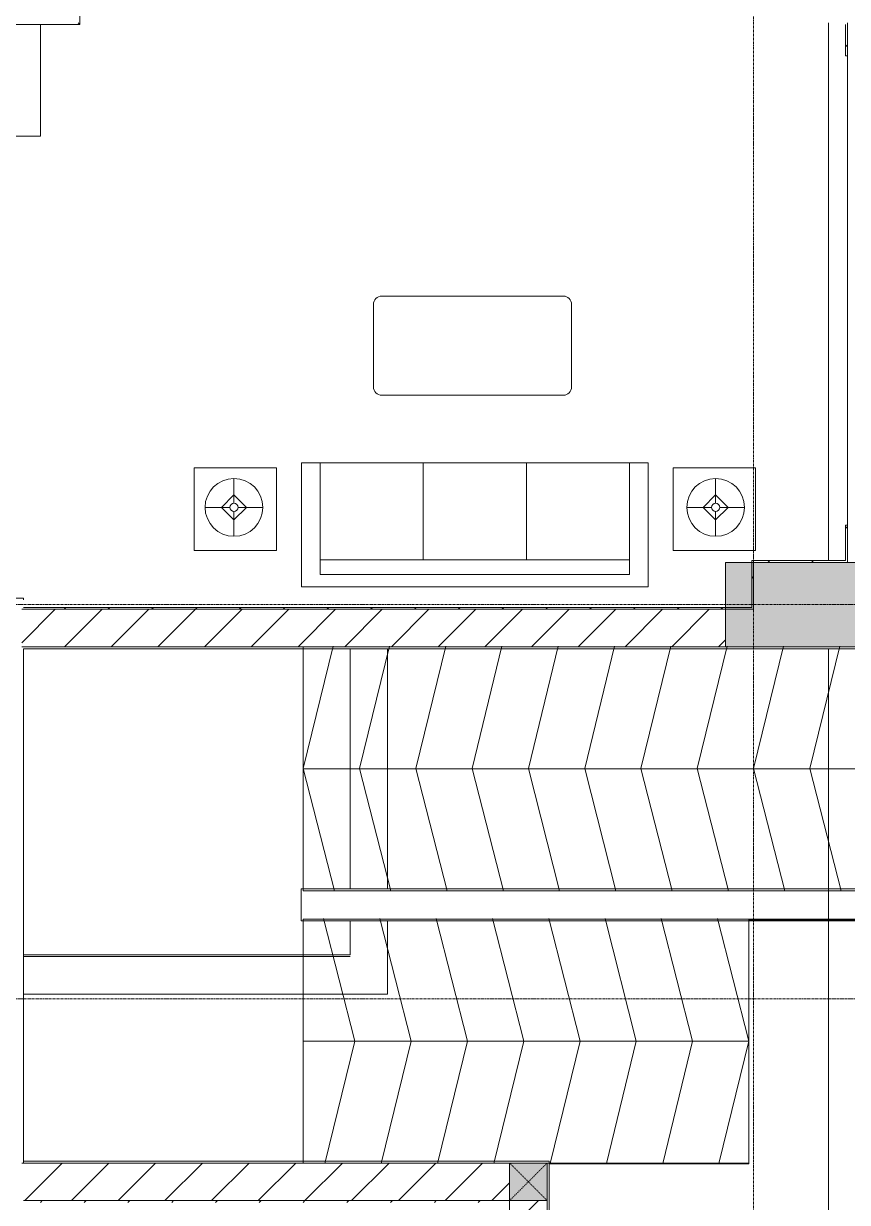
# Model space of a CAD drawing. Header units: millimetres. Extents: x 5356 to 209803, y -16346 to 109894.
# Drawn here: x 48862 to 53253, y 50352 to 56633 of the extents above; entities that cross this region are included whole.
import ezdxf

# ---------------------------------------------------------------- set-up
doc = ezdxf.new("R2010")
doc.units = ezdxf.units.MM
for name, pattern in [('Dash', [6, 3, -3]), ('Grid Line', [22.225, 12.7, -3.175, 3.175, -3.175]), ('IMPORT-Overhead', [3.96875, 2.38125, -1.5875])]:
    doc.linetypes.add(name, pattern=pattern)
for name, color, linetype, lineweight in [('0-1', 7, 'Continuous', 5), ('A-AREA-1', 30, 'IMPORT-Overhead', 9), ('A-DETL-THIN', 151, 'Continuous', 9), ('A-FLOR', 192, 'Continuous', 9), ('A-FLOR-1', 9, 'Continuous', 9), ('A-FLOR-HRAL-1', 9, 'Continuous', 9), ('A-WALL', 113, 'Continuous', 9), ('A-WALL-3', 113, 'Continuous', 18), ('A-WALL-PATT-2', 9, 'Continuous', 9), ('A-WALL-PATT-3', 111, 'Continuous', 9), ('G-IMPT', 8, 'Continuous', 9), ('I-FURN', 30, 'Continuous', 9), ('I-FURN-1', 9, 'Continuous', 9), ('I-WALL-1', 253, 'Continuous', 18), ('M-EQPM', 50, 'Continuous', 9), ('S-COLS', 52, 'Continuous', 9), ('S-COLS-1', 254, 'Continuous', 5), ('S-COLS-2', 253, 'Continuous', 18), ('S-COLS-4', 52, 'Continuous', 18), ('S-COLS-5', 52, 'Dash', 9), ('S-COLS-HDLN', 52, 'Dash', 9), ('S-GRID-1', 1, 'Grid Line', 9)]:
    doc.layers.add(name, color=color, linetype=linetype, lineweight=lineweight)
pattern_1 = [(45, (0, 0), (-116.67262, 116.67262), [])]
pattern_2 = [(45, (0, 0), (-124.4508, 124.4508), [])]

# ---------------------------------------------------------------- blocks, each defined once
blk = doc.blocks.new('NCV_TKTC_KET CAU_rvt-1-TKCS_MB ĐỊNH VỊ MỐC TỌA ĐỘ CÔNG TRÌNH')
at = {"layer": 'S-COLS-1'}
blk.add_hatch(color=256, dxfattribs=at).paths.add_polyline_path([(53452.6, 53311.9), (53452.6, 53761.9), (52602.6, 53761.9), (52602.6, 53311.9)])
at = {"layer": 'S-COLS-2'}
for p, q in [((52602.6, 53761.9), (52602.6, 53311.9)), ((53452.6, 53761.9), (52602.6, 53761.9)), ((52602.6, 53311.9), (53452.6, 53311.9))]:
    blk.add_line(p, q, dxfattribs=at)
blk = doc.blocks.new('HE BEP A - HE BEP A-431959-TKCS_MB ĐỊNH VỊ MỐC TỌA ĐỘ CÔNG TRÌNH')
at = {"layer": 'I-FURN'}
for p, q in [((3.5, -11), (765.9, -11)), ((3.5, -605.3), (3.5, -11)), ((765.9, -11), (765.9, -605.3)), ((765.9, -11), (765.9, -605.3)), ((4293.5, -11), (765.9, -11)), ((3703.5, -605.3), (3703.5, -11)), ((1810.5, -114.2), (965.9, -114.2)), ((2467.5, -494.2), (2467.5, -122.2)), ((3279.1, -92.2), (2497.5, -92.2)), ((3309.1, -494.2), (3309.1, -122.2)), ((948.4, -131.7), (948.4, -487.8)), ((981.5, -167.9), (1448.7, -167.9)), ((1028.4, -139.9), (1401.8, -139.9)), ((1562.5, -140.8), (1747.9, -140.8)), ((1828, -487.8), (1828, -131.7)), ((2555.1, -129.3), (2587.6, -129.3)), ((2555.1, -133.3), (2555.1, -129.3)), ((2587.6, -133.3), (2555.1, -133.3)), ((2587.6, -129.3), (2587.6, -133.3)), ((3189, -129.3), (3189, -133.3)), ((3221.5, -129.3), (3189, -129.3)), ((3189, -133.3), (3221.5, -133.3)), ((3221.5, -133.3), (3221.5, -129.3)), ((975, -397.7), (975, -193.3)), ((975, -195.9), (1455.1, -195.9)), ((975, -223.9), (1455.1, -223.9)), ((1455.1, -193.3), (1455.1, -397.7)), ((1509.1, -380.9), (1509.1, -194.2)), ((1801.3, -194.2), (1801.3, -380.9)), ((2575.3, -194.9), (2570.9, -199.3)), ((2570.9, -199.3), (2600, -228.4)), ((2604.4, -224), (2575.3, -194.9)), ((2600, -228.4), (2604.4, -224)), ((2792.8, -197.7), (2763.7, -226.8)), ((2763.7, -226.8), (2768.1, -231.2)), ((2768.1, -231.2), (2797.2, -202)), ((2797.2, -202), (2792.8, -197.7)), ((2979.4, -202), (2983.8, -197.7)), ((3008.5, -231.2), (2979.4, -202)), ((2983.8, -197.7), (3012.9, -226.8)), ((3012.9, -226.8), (3008.5, -231.2)), ((3172.2, -224), (3201.4, -194.9)), ((3176.6, -228.4), (3172.2, -224)), ((3205.8, -199.3), (3176.6, -228.4)), ((3201.4, -194.9), (3205.8, -199.3)), ((975, -251.9), (1455.1, -251.9)), ((975, -279.9), (1455.1, -279.9)), ((975, -307.9), (1455.1, -307.9)), ((975, -335.9), (1455.1, -335.9)), ((975, -363.9), (1455.1, -363.9)), ((1706.2, -324.4), (1627.3, -429.4)), ((1670.1, -454.1), (1721.6, -333.3)), ((1721.6, -333.3), (1706.2, -324.4)), ((975, -391.9), (1455.1, -391.9)), ((979.9, -419.9), (1450.3, -419.9)), ((1747.9, -434.2), (1562.5, -434.2)), ((2573.6, -416.8), (2602.8, -387.7)), ((2578, -421.2), (2573.6, -416.8)), ((2607.1, -392.1), (2578, -421.2)), ((2602.8, -387.7), (2607.1, -392.1)), ((2766.5, -394.9), (2770.8, -390.5)), ((2795.6, -424), (2766.5, -394.9)), ((2770.8, -390.5), (2800, -419.6)), ((2800, -419.6), (2795.6, -424)), ((3005.8, -390.5), (2976.7, -419.6)), ((2976.7, -419.6), (2981.1, -424)), ((2981.1, -424), (3010.2, -394.9)), ((3010.2, -394.9), (3005.8, -390.5)), ((3173.9, -387.7), (3169.5, -392.1)), ((3169.5, -392.1), (3198.6, -421.2)), ((3203, -416.8), (3173.9, -387.7)), ((3198.6, -421.2), (3203, -416.8)), ((1401.8, -451.1), (1028.4, -451.1)), ((1644.6, -463.3), (1632.2, -456.1)), ((965.9, -505.3), (1810.5, -505.3)), ((3279.1, -524.2), (2497.5, -524.2))]:
    blk.add_line(p, q, dxfattribs=at)
for centre, radius in [((2685.4, -309.4), 142.6), ((2685.4, -309.4), 131.3), ((3091.2, -309.4), 142.6), ((3091.2, -309.4), 131.3), ((2685.4, -309.4), 87.2), ((3091.2, -309.4), 87.2), ((1656.3, -327.5), 22.2), ((2685.4, -309.4), 43.6), ((2685.4, -309.4), 30.9), ((3091.2, -309.4), 43.6), ((3091.2, -309.4), 30.9), ((1589.4, -460.9), 17.8), ((1696.1, -460.9), 17.8)]:
    blk.add_circle(centre, radius, dxfattribs=at)
for centre, radius, start, end in [((965.9, -131.7), 17.5, 90, 180), ((1810.5, -131.7), 17.5, 0, 90), ((2497.5, -122.2), 30, 90, 180), ((2588.6, -131.7), 33.5, 163.94189, 180), ((2580.1, -129.2), 24.7, 145.20397, 163.94189), ((2571.3, -131.3), 11.6, 9.71775, 170.28225), ((2574.8, -125.5), 18.1, 120.79762, 145.20397), ((2571.4, -119.8), 11.5, 90, 120.79762), ((2571.4, -119.8), 11.5, 59.20238, 90), ((2568, -125.5), 18.1, 34.79603, 59.20238), ((2562.6, -129.2), 24.7, 16.05811, 34.79603), ((2554.1, -131.7), 33.5, 0, 16.05811), ((3222.5, -131.7), 33.5, 163.94189, 180), ((3214, -129.2), 24.7, 145.20397, 163.94189), ((3208.7, -125.5), 18.1, 120.79762, 145.20397), ((3205.3, -131.3), 11.6, 9.71775, 170.28225), ((3205.3, -119.8), 11.5, 90, 120.79762), ((3205.3, -119.8), 11.5, 59.20238, 90), ((3201.9, -125.5), 18.1, 34.79603, 59.20238), ((3196.5, -129.2), 24.7, 16.05811, 34.79603), ((3188, -131.7), 33.5, 0, 16.05811), ((3279.1, -122.2), 30, 360, 90), ((1028.4, -193.3), 53.3, 90, 180), ((1401.8, -193.3), 53.3, 0, 90), ((1562.5, -194.2), 53.3, 90, 180), ((1747.9, -194.2), 53.3, 0, 90), ((2588.6, -131.7), 33.5, 180, 196.05811), ((2580.1, -134.1), 24.7, 196.05811, 214.79603), ((2571.3, -131.3), 11.6, 189.9102, 350.0898), ((2574.8, -137.9), 18.1, 214.79603, 239.20238), ((2571.4, -143.6), 11.5, 239.20238, 270), ((2571.4, -143.6), 11.5, 270, 300.79762), ((2568, -137.9), 18.1, 300.79762, 325.20397), ((2562.6, -134.1), 24.7, 325.20397, 343.94189), ((2554.1, -131.7), 33.5, 343.94189, 0), ((3222.5, -131.7), 33.5, 180, 196.05811), ((3214, -134.1), 24.7, 196.05811, 214.79603), ((3208.7, -137.9), 18.1, 214.79603, 239.20238), ((3205.3, -131.3), 11.6, 189.9102, 350.0898), ((3205.3, -143.6), 11.5, 239.20238, 270), ((3205.3, -143.6), 11.5, 270, 300.79762), ((3201.9, -137.9), 18.1, 300.79762, 325.20397), ((3196.5, -134.1), 24.7, 325.20397, 343.94189), ((3188, -131.7), 33.5, 343.94189, 0), ((1028.4, -397.7), 53.3, 180, 270), ((1401.8, -397.7), 53.3, 270, 0), ((1562.5, -380.9), 53.3, 180, 270), ((1641, -440.7), 17.8, 140.53825, 240.0479), ((1747.9, -380.9), 53.3, 270, 0), ((965.9, -487.8), 17.5, 180, 270), ((1653.4, -447.9), 17.8, 240.0479, 339.46209), ((1810.5, -487.8), 17.5, 270, 0), ((2497.5, -494.2), 30, 180, 270), ((3279.1, -494.2), 30, 270, 0)]:
    blk.add_arc(centre, radius, start, end, dxfattribs=at)
at = {"layer": 'I-FURN-1'}
for p, q in [((3.5, -11), (4293.5, -11)), ((3.5, -605.3), (3.5, -11))]:
    blk.add_line(p, q, dxfattribs=at)
blk = doc.blocks.new('LOBBY_SOFA_1 - LOBBY_SOFA_1-V30-TKCS_MB ĐỊNH VỊ MỐC TỌA ĐỘ CÔNG TRÌNH')
at = {"layer": 'I-FURN'}
for p, q in [((-2128.3, 1548.5), (-1160.3, 1548.5)), ((-2172.3, 1064.5), (-2172.3, 1504.5)), ((-1116.3, 1504.5), (-1116.3, 1064.5)), ((-1160.3, 1020.5), (-2128.3, 1020.5)), ((-2688.2, 633.5), (-3128.2, 633.5)), ((-3128.2, 633.5), (-3128.2, 193.5)), ((-2688.2, 193.5), (-2688.2, 633.5)), ((-2556, 660), (-708, 660)), ((-2556, 0), (-2556, 660)), ((-2457, 66), (-2457, 660)), ((-1907, 143), (-1907, 660)), ((-1357, 143), (-1357, 660)), ((-807, 660), (-807, 66)), ((-708, 660), (-708, 0)), ((-575.9, 633.5), (-135.9, 633.5)), ((-575.9, 193.5), (-575.9, 633.5)), ((-135.9, 633.5), (-135.9, 193.5)), ((-2915.4, 445), (-2915.4, 577)), ((-348.6, 445), (-348.6, 577)), ((-2981.4, 423), (-2915.4, 489)), ((-2915.4, 489), (-2849.4, 423)), ((-348.6, 489), (-414.6, 423)), ((-282.6, 423), (-348.6, 489)), ((-2937.4, 423), (-3069.4, 423)), ((-2915.4, 357), (-2981.4, 423)), ((-2849.4, 423), (-2915.4, 357)), ((-2915.4, 269), (-2915.4, 401)), ((-2893.4, 423), (-2761.4, 423)), ((-370.6, 423), (-502.6, 423)), ((-414.6, 423), (-348.6, 357)), ((-348.6, 357), (-282.6, 423)), ((-348.6, 269), (-348.6, 401)), ((-326.6, 423), (-194.6, 423)), ((-3128.2, 193.5), (-2688.2, 193.5)), ((-135.9, 193.5), (-575.9, 193.5)), ((-807, 143), (-2457, 143)), ((-807, 66), (-2457, 66)), ((-708, 0), (-2556, 0))]:
    blk.add_line(p, q, dxfattribs=at)
for centre, radius in [((-2915.4, 423), 154), ((-348.6, 423), 154), ((-2915.4, 423), 22), ((-348.6, 423), 22)]:
    blk.add_circle(centre, radius, dxfattribs=at)
for centre, start, end in [((-2128.3, 1504.5), 90, 180), ((-1160.3, 1504.5), 0, 90), ((-2128.3, 1064.5), 180, 270), ((-1160.3, 1064.5), 270, 0)]:
    blk.add_arc(centre, 44, start, end, dxfattribs=at)
at = {"layer": 'I-FURN-1'}
for p, q in [((-2128.3, 1548.5), (-1160.3, 1548.5)), ((-2172.3, 1064.5), (-2172.3, 1504.5)), ((-1116.3, 1504.5), (-1116.3, 1064.5)), ((-1160.3, 1020.5), (-2128.3, 1020.5)), ((-3128.2, 633.5), (-2688.2, 633.5)), ((-3128.2, 193.5), (-3128.2, 633.5)), ((-2688.2, 633.5), (-2688.2, 193.5)), ((-2556, 660), (-708, 660)), ((-2556, 0), (-2556, 660)), ((-708, 660), (-708, 0)), ((-575.9, 633.5), (-135.9, 633.5)), ((-575.9, 193.5), (-575.9, 633.5)), ((-135.9, 633.5), (-135.9, 193.5)), ((-2688.2, 193.5), (-3128.2, 193.5)), ((-135.9, 193.5), (-575.9, 193.5)), ((-708, 0), (-2556, 0))]:
    blk.add_line(p, q, dxfattribs=at)
for centre, start, end in [((-2128.3, 1504.5), 90, 180), ((-1160.3, 1504.5), 0, 90), ((-2128.3, 1064.5), 180, 270), ((-1160.3, 1064.5), 270, 0)]:
    blk.add_arc(centre, 44, start, end, dxfattribs=at)
blk = doc.blocks.new('Railing - Railing-957049-TKCS_MB ĐỊNH VỊ MỐC TỌA ĐỘ CÔNG TRÌNH')
at = {"layer": 'A-FLOR-HRAL-1'}
for p, q in [((26244.1, 48374.6), (26254.1, 48374.6)), ((26254.1, 47366.2), (26254.1, 48374.6)), ((21754.1, 47366.2), (26254.1, 47366.2)), ((26244.2, 47376.2), (26254.1, 47366.2)), ((21754.1, 45616.7), (21754.1, 45691.3)), ((21744.1, 45656.2), (21744.1, 45616.7)), ((21754.1, 45616.7), (21744.1, 45616.7))]:
    blk.add_line(p, q, dxfattribs=at)
blk = doc.blocks.new('NCV_TKTC_TANG 1_rvt-1-TKCS_MB ĐỊNH VỊ MỐC TỌA ĐỘ CÔNG TRÌNH')
at = {"layer": 'A-WALL-PATT-2'}
h = blk.add_hatch(dxfattribs=at)
h.set_pattern_fill('FP_3', color=256, style=0, pattern_type=2)
h.set_pattern_definition(pattern_1)
h.paths.add_polyline_path([(53252.6, 53761.9), (53252.6, 53960.3), (53242.6, 53960.3), (53242.6, 53761.9)])
h.paths.add_polyline_path([(53252.6, 56460.3), (53252.6, 56626.9), (53242.6, 56626.9), (53242.6, 56460.3)])
h = blk.add_hatch(dxfattribs=at)
h.set_pattern_fill('FP_3', color=256, style=0, pattern_type=2)
h.set_pattern_definition(pattern_1)
h.paths.add_polyline_path([(52752.6, 53761.9), (53242.6, 53761.9), (53242.6, 53771.9), (52742.6, 53771.9), (52742.6, 53761.9)])
h = blk.add_hatch(dxfattribs=at)
h.set_pattern_fill('FP_3', color=256, style=0, pattern_type=2)
h.set_pattern_definition(pattern_1)
h.paths.add_polyline_path([(52752.6, 53511.9), (52752.6, 53761.9), (52742.6, 53761.9), (52742.6, 53511.9)])
h = blk.add_hatch(dxfattribs=at)
h.set_pattern_fill('FP_3', color=256, style=0, pattern_type=2)
h.set_pattern_definition(pattern_1)
h.paths.add_polyline_path([(48852.6, 53561.9), (48862.6, 53561.9), (48862.6, 53571.9), (45752.6, 53571.9), (45752.6, 53561.9), (47721.6, 53561.9)])
h = blk.add_hatch(dxfattribs=at)
h.set_pattern_fill('FP_3', color=256, style=0, pattern_type=2)
h.set_pattern_definition(pattern_1)
h.paths.add_polyline_path([(52742.6, 53511.9), (52742.6, 53521.9), (48862.6, 53521.9), (48862.6, 53511.9), (51352.9, 53511.9)])
at = {"layer": 'A-FLOR-1'}
for p, q in [((53252.6, 56626.9), (53252.6, 56636.9)), ((53252.5, 56460.3), (53252.5, 53960.3)), ((53252.6, 53960.3), (53252.6, 56460.3))]:
    blk.add_line(p, q, dxfattribs=at)
at = {"layer": 'I-WALL-1'}
for p, q in [((53242.6, 56626.9), (53242.6, 56460.3)), ((53252.6, 56460.3), (53252.6, 56626.9)), ((53242.6, 56460.3), (53252.6, 56460.3)), ((53242.6, 53960.3), (53242.6, 53771.9)), ((53252.6, 53960.3), (53242.6, 53960.3)), ((53252.6, 53761.9), (53252.6, 53960.3)), ((53242.6, 53771.9), (52742.6, 53771.9)), ((52742.6, 53771.9), (52742.6, 53761.9)), ((52742.6, 53761.9), (52742.6, 53521.9)), ((52752.6, 53761.9), (53242.6, 53761.9)), ((52752.6, 53511.9), (52752.6, 53761.9)), ((53242.6, 53761.9), (53252.6, 53761.9)), ((48862.6, 53571.9), (45762.6, 53571.9)), ((48862.6, 53561.9), (48862.6, 53571.9)), ((52742.6, 53521.9), (48862.6, 53521.9)), ((48862.6, 53511.9), (52742.6, 53511.9)), ((52742.6, 53511.9), (52752.6, 53511.9))]:
    blk.add_line(p, q, dxfattribs=at)
at = {"layer": 'A-FLOR-HRAL-1'}
blk.add_blockref('Railing - Railing-957049-TKCS_MB ĐỊNH VỊ MỐC TỌA ĐỘ CÔNG TRÌNH', (22908.5, 9260.7), dxfattribs=at)
at = {"layer": 'I-FURN-1', "rotation": 180}
blk.add_blockref('HE BEP A - HE BEP A-431959-TKCS_MB ĐỊNH VỊ MỐC TỌA ĐỘ CÔNG TRÌNH', (48956.1, 56021.6), dxfattribs=at)
at = {"layer": 'I-FURN-1'}
blk.add_blockref('LOBBY_SOFA_1 - LOBBY_SOFA_1-V30-TKCS_MB ĐỊNH VỊ MỐC TỌA ĐỘ CÔNG TRÌNH', (52899.1, 53632), dxfattribs=at)
blk = doc.blocks.new('TKTC_NAP THAM BE NUOC NGAM_260130 - TKTC_XREF_260130_NAP THAM BE NUOC NGAM_dwg-4013458-TKCS_MB ĐỊNH VỊ MỐC TỌA ĐỘ CÔNG TRÌNH')
at = {"layer": 'G-IMPT'}
for p, q in [((-150009, 152214.6), (-150009, 149349.7)), ((-150009, 148879.7), (-150009, 140124.7))]:
    blk.add_line(p, q, dxfattribs=at)
blk = doc.blocks.new('TKTC_NAP THAM BE NUOC NGAM_260130 - NẮP THĂM BỂ NƯỚC NGẦM-2336355-TKCS_MB ĐỊNH VỊ MỐC TỌA ĐỘ CÔNG TRÌNH')
blk.add_blockref('TKTC_NAP THAM BE NUOC NGAM_260130 - TKTC_XREF_260130_NAP THAM BE NUOC NGAM_dwg-4013458-TKCS_MB ĐỊNH VỊ MỐC TỌA ĐỘ CÔNG TRÌNH', (150009, -139814.7))
blk = doc.blocks.new('G1_SOF - BO TRU - 200x200-3050151-TKCS_MB ĐỊNH VỊ MỐC TỌA ĐỘ CÔNG TRÌNH')
at = {"layer": 'S-COLS-HDLN'}
for p, q in [((-100, 100), (100, -100)), ((100, 100), (-100, -100))]:
    blk.add_line(p, q, dxfattribs=at)

msp = doc.modelspace()

# ---------------------------------------------------------------- hatches: boundary and pattern name
at = {"layer": 'A-WALL-PATT-3'}
h = msp.add_hatch(dxfattribs=at)
h.set_pattern_fill('FP_1', color=256, style=0, pattern_type=2)
h.set_pattern_definition(pattern_2)
h.paths.add_polyline_path([(48852.6, 53311.9), (52602.6, 53311.9), (52602.6, 53511.9), (48852.6, 53511.9)])
h = msp.add_hatch(dxfattribs=at)
h.set_pattern_fill('FP_1', color=256, style=0, pattern_type=2)
h.set_pattern_definition(pattern_2)
h.paths.add_polyline_path([(51452.5, 50361.9), (51452.5, 50561.9), (48852.5, 50561.9), (48852.5, 50361.9), (48932.1, 50361.9)])
h = msp.add_hatch(dxfattribs=at)
h.set_pattern_fill('FP_8', color=256, style=0, pattern_type=2)
h.set_pattern_definition(pattern_1)
h.paths.add_polyline_path([(48932.1, 50351.9), (51452.5, 50351.9), (51452.5, 50361.9), (48862.5, 50361.9), (48862.5, 50351.9)])
h = msp.add_hatch(dxfattribs=at)
h.set_pattern_fill('FP_1', color=256, style=0, pattern_type=2)
h.set_pattern_definition(pattern_2)
h.paths.add_polyline_path([(51652.5, 46036.9), (51652.5, 46414.6), (51452.5, 46414.6), (51452.5, 46036.9)])
h.paths.add_polyline_path([(51492.5, 48214.6), (51652.5, 48214.6), (51652.5, 50361.9), (51452.5, 50361.9), (51452.5, 48214.6)])
at = {"layer": 'S-COLS-1'}
msp.add_hatch(color=256, dxfattribs=at).paths.add_polyline_path([(51452.5, 50361.9), (51652.5, 50361.9), (51652.5, 50561.9), (51452.5, 50561.9)])

# ---------------------------------------------------------------- linework, layer by layer
at = {"layer": 'A-AREA-1'}
for p, q in [((52727.6, 50557.5), (52727.6, 51857.5)), ((52727.6, 51857.5), (57252.6, 51857.5)), ((52727.6, 50557.5), (51662.3, 50557.5))]:
    msp.add_line(p, q, dxfattribs=at)
at = {"layer": 'A-DETL-THIN'}
for p, q in [((50352.5, 52663.9), (50511.8, 53315.9)), ((50352.5, 53311.9), (59152.5, 53311.9)), ((50352.5, 52011.9), (50352.5, 53311.9)), ((50352.5, 53311.9), (50352.5, 52011.9)), ((59152.5, 53311.9), (50352.5, 53311.9)), ((50652.5, 52663.9), (50811.8, 53315.9)), ((50952.5, 52663.9), (51111.8, 53315.9)), ((51252.5, 52663.9), (51411.8, 53315.9)), ((51552.5, 52663.9), (51711.8, 53315.9)), ((51852.5, 52663.9), (52011.8, 53315.9)), ((52152.5, 52663.9), (52311.8, 53315.9)), ((52452.5, 52663.9), (52611.8, 53315.9)), ((52752.5, 52663.9), (52911.8, 53315.9)), ((53052.5, 52663.9), (53211.8, 53315.9)), ((50352.5, 52663.9), (50519.2, 52011.9)), ((50352.5, 52661.9), (59152.5, 52661.9)), ((50652.5, 52663.9), (50819.2, 52011.9)), ((50952.5, 52663.9), (51119.2, 52011.9)), ((51252.5, 52663.9), (51419.2, 52011.9)), ((51552.5, 52663.9), (51719.2, 52011.9)), ((51852.5, 52663.9), (52019.2, 52011.9)), ((52152.5, 52663.9), (52319.2, 52011.9)), ((52452.5, 52663.9), (52619.2, 52011.9)), ((52752.5, 52663.9), (52919.2, 52011.9)), ((53052.5, 52663.9), (53219.2, 52011.9)), ((59152.5, 52011.9), (50352.5, 52011.9)), ((50352.5, 52011.9), (59152.5, 52011.9)), ((52652.6, 51861.9), (50352.5, 51861.9)), ((50352.5, 51861.9), (50352.5, 50561.9)), ((50627.6, 51211.9), (50460.9, 51863.9)), ((50927.6, 51211.9), (50760.9, 51863.9)), ((52652.6, 51861.9), (50952.5, 51861.9)), ((51227.6, 51211.9), (51060.9, 51863.9)), ((51527.6, 51211.9), (51360.9, 51863.9)), ((51827.6, 51211.9), (51660.9, 51863.9)), ((52127.6, 51211.9), (51960.9, 51863.9)), ((52427.6, 51211.9), (52260.9, 51863.9)), ((52727.6, 51211.9), (52560.9, 51863.9)), ((52727.6, 50561.9), (52727.6, 51861.9)), ((52727.6, 51211.9), (50352.5, 51211.9)), ((50627.6, 51211.9), (50468.2, 50559.9)), ((50927.6, 51211.9), (50768.2, 50559.9)), ((51227.6, 51211.9), (51068.2, 50559.9)), ((51527.6, 51211.9), (51368.2, 50559.9)), ((51827.6, 51211.9), (51668.2, 50559.9)), ((52127.6, 51211.9), (51968.2, 50559.9)), ((52427.6, 51211.9), (52268.2, 50559.9)), ((52727.6, 51211.9), (52568.2, 50559.9)), ((50352.5, 50561.9), (52652.6, 50561.9)), ((50352.5, 50561.9), (52727.6, 50561.9))]:
    msp.add_line(p, q, dxfattribs=at)
at = {"layer": 'A-FLOR'}
for p, q in [((52727.6, 51851.9), (52727.6, 50561.9)), ((52727.6, 50561.9), (51662.5, 50561.9))]:
    msp.add_line(p, q, dxfattribs=at)
at = {"layer": 'A-WALL'}
for p, q in [((53252.6, 53960.3), (53252.6, 56460.3)), ((50602.6, 52021.6), (50602.6, 53301.9)), ((50802.6, 53301.9), (50802.6, 52021.9)), ((50342.5, 52021.9), (59162.5, 52021.9)), ((50342.5, 51851.9), (50342.5, 52021.9)), ((59152.5, 52011.9), (50352.5, 52011.9)), ((54652.6, 51851.9), (50342.5, 51851.9)), ((50352.5, 51861.9), (59152.5, 51861.9)), ((50602.6, 51671.9), (50602.6, 51851.9)), ((50802.6, 51851.9), (50802.6, 51461.9)), ((48862.5, 51671.9), (50602.6, 51671.9)), ((50602.6, 51661.9), (48862.5, 51661.9)), ((48862.5, 51661.9), (50602.6, 51661.9)), ((50802.6, 51461.9), (48862.5, 51461.9)), ((51452.5, 50561.9), (51452.5, 48214.6)), ((51652.5, 50361.9), (48862.5, 50361.9)), ((51652.5, 50361.9), (51652.5, 48214.6))]:
    msp.add_line(p, q, dxfattribs=at)
at = {"layer": 'A-WALL-3'}
for p, q in [((52602.6, 53511.9), (48852.6, 53511.9)), ((52602.6, 53311.9), (52602.6, 53511.9)), ((54652.6, 53311.9), (48852.5, 53311.9)), ((48862.5, 50561.9), (48862.5, 53301.9)), ((48862.5, 53301.9), (54662.6, 53301.9)), ((51652.5, 50561.9), (48852.5, 50561.9)), ((51662.5, 50571.9), (48862.5, 50571.9)), ((51652.5, 50561.9), (51652.5, 50361.9)), ((51662.5, 48214.6), (51662.5, 50571.9))]:
    msp.add_line(p, q, dxfattribs=at)
at = {"layer": 'S-COLS'}
for p, q in [((51452.5, 50561.9), (51452.5, 50361.9)), ((51452.5, 50361.9), (51652.5, 50361.9))]:
    msp.add_line(p, q, dxfattribs=at)
at = {"layer": 'S-COLS-4'}
for p, q in [((51652.5, 50561.9), (51452.5, 50561.9)), ((51652.5, 50361.9), (51652.5, 50561.9))]:
    msp.add_line(p, q, dxfattribs=at)
at = {"layer": 'S-GRID-1'}
for p, q in [((52752.6, 20960.6), (52752.6, 80482.7)), ((131551.8, 53536.9), (29351.8, 53536.9)), ((131551.8, 51436.9), (29351.8, 51436.9))]:
    msp.add_line(p, q, dxfattribs=at)

# ---------------------------------------------------------------- block references
at = {"layer": '0-1'}
for name in ['NCV_TKTC_KET CAU_rvt-1-TKCS_MB ĐỊNH VỊ MỐC TỌA ĐỘ CÔNG TRÌNH', 'NCV_TKTC_TANG 1_rvt-1-TKCS_MB ĐỊNH VỊ MỐC TỌA ĐỘ CÔNG TRÌNH']:
    msp.add_blockref(name, (0, 0), dxfattribs=at)
at = {"layer": 'M-EQPM'}
msp.add_blockref('TKTC_NAP THAM BE NUOC NGAM_260130 - NẮP THĂM BỂ NƯỚC NGẦM-2336355-TKCS_MB ĐỊNH VỊ MỐC TỌA ĐỘ CÔNG TRÌNH', (53152.6, 44236.9), dxfattribs=at)
at = {"layer": 'S-COLS-5'}
msp.add_blockref('G1_SOF - BO TRU - 200x200-3050151-TKCS_MB ĐỊNH VỊ MỐC TỌA ĐỘ CÔNG TRÌNH', (51552.5, 50461.9), dxfattribs=at)

doc.saveas('drawing.dxf')
